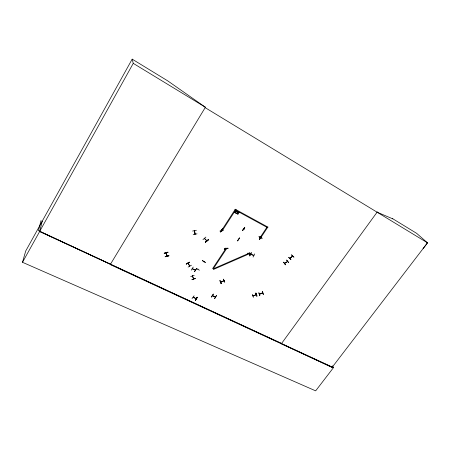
<?xml version="1.0" encoding="UTF-8"?>
<svg xmlns="http://www.w3.org/2000/svg" width="450" height="450" viewBox="0 0 450 450"><rect width="100%" height="100%" fill="white"/><g stroke="black" fill="none" stroke-linecap="round" stroke-linejoin="round"><path stroke-width="0.67" d="M235.626 211.776L234.518 212.254L235.626 211.776L235.597 210.561L235.862 211.68L236.717 211.23L235.862 211.68M235.834 212.974L235.845 211.854L236.936 211.292L235.884 211.933L235.873 213.053L235.586 212.839L235.873 213.053M237.707 212.912L236.593 213.39L237.707 212.912L237.679 211.697L237.943 212.811L238.798 212.361L237.943 212.811M237.949 214.183L237.926 212.991L239.012 212.422L237.966 213.069L237.949 214.183L237.69 213.086L236.593 213.39M235.822 211.601L235.884 210.774M235.631 212.917L235.609 211.956L234.518 212.254M237.707 214.048L237.69 213.086M247.933 253.215L251.089 254.683L248.018 253.069M292.635 256.05L289.963 258.57L289.969 258.097M292.281 256.157L292.5 256.438L292.478 255.994M196.189 298.761L193.123 297.304M195.418 269.972L195.435 270.298L195.244 270.028M212.406 295.684L215.488 297.146L215.454 296.809M215.123 296.82L215.556 297.045M288.743 257.366L290.97 259.701L288.731 257.383M221.889 230.777L221.625 230.468L221.929 230.636M243.99 229.022L244.097 228.864M285.424 264.814L283.562 262.131L285.463 264.814M220.657 282.111L220.95 281.947M249.722 253.547L249.564 253.721M192.375 275.996L193.511 278.887M287.572 261.411L284.625 263.559L284.676 263.098L284.861 263.391M287.477 261.259L287.601 261.523M206.826 240.829L204.356 238.292M166.86 255.645L166.989 256.14L165.999 252.669M252.934 295.869L252.922 295.639M253.052 295.976L256.354 294.772L256.236 294.474L256.32 294.789L256.269 294.457M262.418 293.108L262.789 293.102L262.592 292.821M332.471 365.805L333.484 367.616L315.658 390.853L22.5 262.294L39.651 231.497L42.294 221.018L132.171 59.147L167.67 80.831L205.397 107.252L205.155 107.651L427.5 242.843L423.107 248.642M41.062 220.489L38.441 230.67L110.481 264.212M221.687 230.636L221.923 230.968L221.749 230.456M259.808 295.746L258.829 292.719L259.847 295.751M22.5 262.294L25.706 251.004L42.249 221.203M253.406 297.382L252.411 294.356M194.394 230.732L195.013 234.191L194.94 233.882M219.971 280.688L221.164 283.714L220.005 280.693M220.691 282.099L224.061 280.637M223.678 280.569L223.813 280.901L224.004 280.468M189.658 265.995L188.032 263.227L188.1 263.588M197.865 269.257L198.023 269.027M199.389 270.225L196.397 268.386M252.973 295.853L256.348 294.632M256.005 294.756L255.949 294.542M259.566 293.923C259.245 295.116 260.769 292.877 262.671 292.995M262.761 293.141L259.414 294.193M249.632 255.887L251.263 252.703M249.784 255.932L251.438 252.771M250.599 254.424L251.01 254.413M250.931 254.542L250.892 254.227M253.091 257.062L254.711 253.884M132.171 59.147L133.256 63.36L39.673 231.407L281.565 343.479M205.397 107.252L110.272 264.549L332.156 367.29L427.5 242.843L416.582 233.297L392.546 218.621L392.827 218.874L377.089 212.192M205.2 107.679L205.442 107.28L133.256 63.36M193.208 267.069L191.267 270.146M192.611 268.746L192.274 268.74L195.429 269.955M194.484 271.642L196.487 268.723M194.513 271.738L196.464 268.661M235.316 209.205L221.569 230.479L222.199 230.805L235.901 209.61M192.319 275.906L192.651 276.266M222.435 228.876L220.365 231.998L222.424 228.881M220.506 232.065L222.547 228.887M192.026 298.62L194.113 295.808M193.449 297.135L193.388 297.467M249.789 252.889L213.261 268.841L212.648 268.537L225.962 248.4L226.575 248.715L213.261 268.841L213.531 269.426L250.037 253.479L249.722 252.754M196.239 298.434L195.947 298.384M195.311 300.066L197.246 297.191L195.508 300.234M195.339 300.167L197.28 297.276M195.497 300.229L197.421 297.349M211.303 296.989L213.249 294.103M213.379 294.092L211.477 297.073M212.704 295.853L212.721 295.509M242.752 230.462L244.839 227.362M238.213 239.096L238.146 239.203M239.558 237.847L237.532 240.998L239.619 237.932M216.478 295.566L214.718 298.598M214.554 298.53L216.456 295.554M266.884 227.284L260.032 237.662L260.629 237.982L267.885 227.008M247.928 253.237L251.089 254.683M260.139 237.454L260.421 237.949M260.213 237.623L260.28 237.915L260.488 237.606M261.461 236.25L259.571 239.456M259.436 239.372L261.456 236.239M259.037 236.751L262.181 238.297L258.981 236.706M377.331 211.86L281.357 343.766L332.083 367.386M166.118 252.602L166.247 252.894M202.461 260.629L205.47 262.485L202.382 260.612M203.867 261.804L203.743 261.456M203.856 261.816L203.906 261.506M225.934 248.389L225.968 248.237M284.541 263.447C285.233 262.299 288.231 261.816 287.179 261.416M287.578 261.562L287.392 261.27M205.881 237.083L202.972 239.591M204.435 238.472L206.955 240.874M205.447 242.078L208.367 239.648L205.509 242.184M208.373 239.659L205.476 242.162L208.507 239.839M291.544 254.897L293.946 257.203L291.561 254.886M289.862 258.469L292.562 255.966M253.817 255.279L250.577 254.154M221.299 283.641L219.966 280.597M286.639 260.061L288.686 262.642L286.718 260.117M224.044 280.783L220.787 282.212L220.652 281.886M196.296 298.659L193.208 297.197L193.494 297.309M215.522 297.011L212.496 295.571L212.816 295.746M253.159 295.554L253.288 295.886L253.26 295.605M289.957 258.548L289.777 258.261M186.255 264.032L189.518 262.159M186.193 263.976L189.523 262.164M186.266 264.099L189.585 262.221M189.754 265.866L189.523 265.911M188.123 267.064L191.424 265.224M234.557 212.333L235.609 211.956M236.638 213.469L237.729 213.165M253.586 255.51L253.732 255.437M224.752 282.156L223.38 279.113L224.719 282.06M256.804 296.049L255.831 293.113M262.479 291.504L263.424 294.441M190.665 276.615L194.197 275.287M195.384 278.347L191.863 279.709L195.407 278.438M244.091 229.174L243.9 228.909L244.198 229.033M167.94 252.163L164.205 253.288L167.94 252.169M165.988 252.636L166.247 253.097M165.184 256.629L168.907 255.521L165.189 256.646L168.981 255.797L165.234 256.804M225.973 248.271L226.204 248.49M227.987 248.259C221.653 250.414 224.46 248.096 227.993 248.276M219.876 231.075L223.611 230.124M196.391 230.265L192.572 231.047M193.174 234.568L196.993 233.848M262.457 293.231L262.356 292.911L262.491 293.243M262.316 291.549L263.273 294.491M255.836 293.108L256.849 296.151L255.915 293.181M256.056 293.13L257.029 296.072M192.532 275.985L193.691 279.045L193.528 278.561M253.811 255.594L250.521 254.267M166.151 252.759L167.141 256.078L167.018 255.639M221.754 231.013L221.518 230.349M238.382 239.349L238.343 239.231M221.749 230.974L221.546 230.333M39.651 231.497L333.484 367.616M192.274 268.74L195.334 270.107M238.286 239.248L238.489 239.197M260.173 237.617L260.483 237.763L260.331 237.504M235.378 209.323L267.958 227.132M235.963 209.728L235.277 209.267M236.678 211.151L236.976 211.371M238.753 212.282L239.051 212.501M261.523 236.323L259.56 239.445M215.179 297.011L215.19 296.724M193.528 279.067L193.404 278.606M226.013 248.574L225.911 248.113M194.445 231.053L194.507 230.518M189.799 266.068L187.971 263.036M267.48 227.61L234.911 209.824M284.462 263.244L284.659 263.543L284.417 263.312M260.089 237.471L260.364 238.005M221.631 230.338L221.856 230.76L221.473 230.445M221.749 230.614L221.901 230.985M226.041 248.079L226.119 248.338M194.586 230.737L195.143 234.129M194.456 231.013L194.344 230.625M227.953 248.124L224.28 249.081M164.194 253.226L167.963 252.27M192.263 268.453L192.195 268.56M192.454 275.782L192.634 276.294M188.021 263.087L188.213 263.52M244.71 227.295L242.612 230.4L244.699 227.295"/></g></svg>
